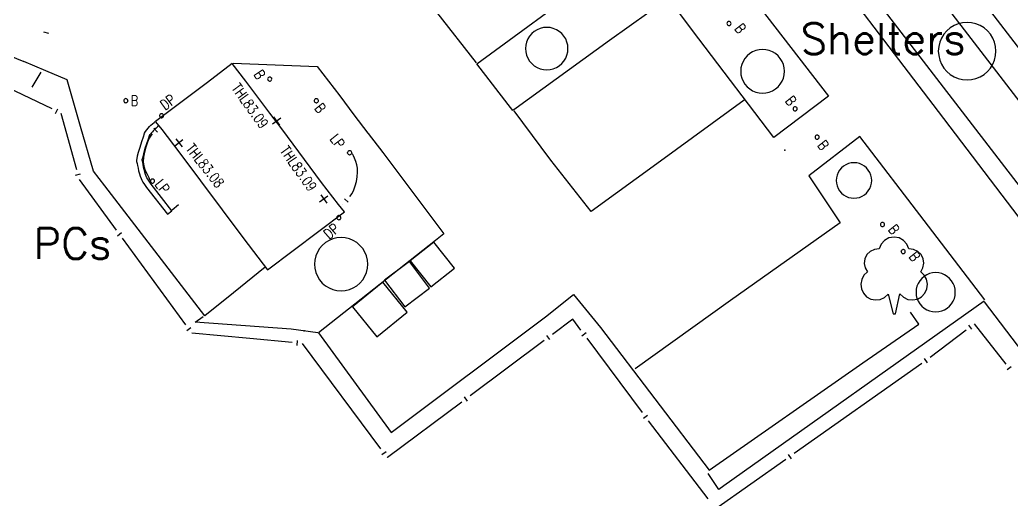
# Model space of a CAD drawing. Extents: x 427500 to 429848, y 434500 to 436505.
# Drawn here: x 428963.12 to 429001.76, y 435379.35 to 435398.08 of the extents above; entities that cross this region are included whole.
import ezdxf

# ---------------------------------------------------------------- set-up
doc = ezdxf.new("R2010")
doc.units = 0
doc.layers.get('0').update_dxf_attribs({"color": 222})
doc.layers.add('LPTIP_Ex_Base', color=8, linetype='Continuous')
doc.layers.add('PROPOSED', color=1, linetype='Continuous')
doc.styles.add('MtXpl_Romans', font='romans__.ttf')
doc.styles.get("Standard").update_dxf_attribs({"font": 'romans.shx'})

# ---------------------------------------------------------------- blocks, each defined once
blk = doc.blocks.new('FENCE_UP')
at = {"color": 0, "linetype": 'ByBlock', "flags": 128}
blk.add_lwpolyline([(0, 0.5), (0, -0.5)], dxfattribs=at)
blk = doc.blocks.new('CIRCL')
at = {"color": 0, "linetype": 'ByBlock', "flags": 128}
for points in [[(0.5, 0), (0.475, 0.154), (0.404, 0.293), (0.293, 0.404), (0.154, 0.475), (0, 0.5), (-0.154, 0.475), (-0.293, 0.404), (-0.404, 0.293), (-0.475, 0.154), (-0.5, 0), (-0.475, -0.154), (-0.404, -0.293), (-0.293, -0.404), (-0.154, -0.475), (0, -0.5), (0.154, -0.475), (0.293, -0.404), (0.404, -0.293), (0.475, -0.154)], [(0.5, 0), (0.475, -0.154)]]:
    blk.add_lwpolyline(points, dxfattribs=at)
blk = doc.blocks.new('SPOT')
at = {"color": 0, "linetype": 'ByBlock', "flags": 128}
for points in [[(-0.5, 0), (0.5, 0)], [(0, 0.5), (0, -0.5)]]:
    blk.add_lwpolyline(points, dxfattribs=at)

msp = doc.modelspace()

# ---------------------------------------------------------------- linework, layer by layer
at = {"layer": 'LPTIP_Ex_Base', "color": 251, "true_color": 0x636466}
msp.add_line((428964.25, 435397.55), (428964.05, 435397.6), dxfattribs=at)
at = {"layer": 'LPTIP_Ex_Base', "color": 251, "true_color": 0x636466, "flags": 128}
for points in [[(429027.122, 435368.259), (429024.551, 435371.502), (429022.966, 435372.637), (429017.368, 435377.029), (429011.123, 435385.131), (428995.876, 435404.986), (428991.884, 435410.296), (428989.805, 435412.884)], [(428982.479, 435406.831), (428984.443, 435408.345), (428986.813, 435405.268), (428991.367, 435399.308), (428994.611, 435395.105), (428992.481, 435393.484), (428989.559, 435397.336)], [(428989.559, 435397.336), (428988.378, 435398.92), (428986.087, 435397.266), (428982.445, 435394.63), (428982.32, 435394.54), (428982.134, 435394.779), (428980.909, 435396.359), (428985.425, 435399.673), (428986.959, 435400.788), (428985.711, 435402.371), (428982.379, 435406.746), (428981.846, 435407.473)], [(428989.474, 435406.844), (428993.495, 435401.581), (428998.885, 435394.504), (429002.679, 435389.506), (429007.219, 435383.578), (429010.776, 435378.93), (429013.639, 435375.2), (429016.884, 435377.657)], [(428983.844, 435404.685), (428980.596, 435402.367), (428977.836, 435400.361), (428979.342, 435398.382), (428980.883, 435396.407)], [(428962.418, 435396.801), (428963.271, 435396.448)], [(428964.373, 435394.603), (428961.784, 435395.847), (428962.025, 435396.378)], [(428972.678, 435388.439), (428971.442, 435387.439), (428970.33, 435386.54), (428966.431, 435391.608), (428965.993, 435392.178), (428965.483, 435393.925), (428964.966, 435395.736), (428964.133, 435396.083), (428963.271, 435396.448)], [(428968.398, 435394.107), (428968.645, 435393.805), (428969.313, 435392.937), (428971.838, 435389.539), (428972.77, 435388.334), (428975.768, 435390.59), (428975.525, 435390.875), (428974.866, 435391.736), (428973.316, 435393.822), (428972.858, 435394.443), (428971.92, 435395.681), (428971.387, 435396.37), (428970.432, 435395.635), (428968.405, 435394.119)], [(428971.427, 435396.387), (428974.695, 435396.264), (428975.586, 435395.11), (428976.125, 435394.368)], [(428963.932, 435396.037), (428963.592, 435395.457)], [(428991.319, 435394.943), (428988.066, 435392.57), (428985.369, 435390.604), (428983.799, 435392.61), (428982.712, 435394.069), (428982.368, 435394.531)], [(428965.335, 435392.235), (428964.734, 435394.43), (428964.734, 435394.43)], [(428967.956, 435393.631), (428967.973, 435393.66), (428968.017, 435393.727), (428968.065, 435393.791), (428968.115, 435393.853), (428968.121, 435393.86), (428968.169, 435393.914), (428968.226, 435393.971), (428968.285, 435394.025), (428968.346, 435394.077), (428968.393, 435394.109)], [(428976.125, 435394.368), (428976.669, 435393.653), (428976.678, 435393.645)], [(428967.956, 435393.631), (428967.916, 435393.503), (428967.858, 435393.316), (428967.792, 435393.105), (428967.733, 435392.907), (428967.692, 435392.756), (428967.672, 435392.666), (428967.663, 435392.603), (428967.669, 435392.553), (428967.679, 435392.519), (428967.689, 435392.473), (428967.703, 435392.393), (428967.722, 435392.294), (428967.746, 435392.187), (428967.776, 435392.079), (428967.81, 435391.978), (428967.842, 435391.897), (428967.871, 435391.829), (428967.91, 435391.755), (428967.969, 435391.663), (428968.058, 435391.535), (428968.865, 435390.5), (428969.038, 435390.636)], [(428968.267, 435393.637), (428968.232, 435393.587), (428968.156, 435393.459), (428968.089, 435393.302), (428968.024, 435393.116), (428967.968, 435392.917), (428967.93, 435392.72), (428967.917, 435392.543), (428967.943, 435392.376), (428968.002, 435392.21), (428968.075, 435392.056), (428968.143, 435391.926), (428968.188, 435391.833)], [(428968.166, 435393.566), (428968.198, 435393.601)], [(428968.532, 435393.942), (428968.484, 435393.905), (428968.43, 435393.86), (428968.379, 435393.813), (428968.33, 435393.763), (428968.287, 435393.715), (428968.284, 435393.712), (428968.239, 435393.657), (428968.198, 435393.601)], [(428968.556, 435393.913), (428968.556, 435393.913)], [(428976.678, 435393.645), (428977.25, 435392.911), (428979.628, 435389.737), (428979.31, 435389.477), (428974.75, 435385.881), (428977.585, 435381.99), (428983.586, 435386.494), (428984.677, 435387.365), (428985.725, 435386.081), (428989.959, 435380.527), (428995.941, 435384.706), (428998.131, 435386.21), (428997.806, 435386.681)], [(428969.038, 435390.636), (428968.235, 435391.666), (428968.152, 435391.785), (428968.1, 435391.866), (428968.069, 435391.923), (428968.045, 435391.98), (428968.017, 435392.053), (428967.986, 435392.143), (428967.96, 435392.241), (428967.937, 435392.34), (428967.919, 435392.433), (428967.905, 435392.515), (428967.892, 435392.575), (428967.885, 435392.599), (428967.885, 435392.6), (428967.888, 435392.626), (428967.906, 435392.703), (428967.945, 435392.847), (428968.002, 435393.071), (428968.068, 435393.25), (428968.126, 435393.437), (428968.166, 435393.566)], [(429000.703, 435387.167), (428998.33, 435390.25), (428995.824, 435393.533), (428993.843, 435391.993), (428995.06, 435390.16), (428990.799, 435387.131), (428987.079, 435384.475)], [(428975.964, 435391.186), (428976.057, 435391.309), (428976.132, 435391.449), (428976.183, 435391.603), (428976.224, 435391.778), (428976.252, 435391.96), (428976.267, 435392.134), (428976.269, 435392.289), (428976.248, 435392.428), (428976.206, 435392.56), (428976.155, 435392.679), (428976.107, 435392.778), (428976.076, 435392.85)], [(428966.879, 435389.883), (428965.441, 435391.849), (428965.441, 435391.849)], [(428969.051, 435390.667), (428969.294, 435390.88)], [(428975.7, 435390.886), (428975.7, 435390.886)], [(428969.585, 435386.185), (428967.116, 435389.561), (428967.116, 435389.561)], [(429000.671, 435387.108), (428990.532, 435379.908), (428990.345, 435379.774), (428989.924, 435380.388)], [(429009.347, 435374.82), (429009.351, 435375.227), (429006.657, 435379.238), (429000.684, 435387.089)], [(428974.718, 435385.875), (428973.681, 435386.014), (428969.943, 435386.29), (428970.256, 435386.508)], [(428984.97, 435385.984), (428984.655, 435386.409), (428983.857, 435385.811), (428983.857, 435385.811)], [(428999.972, 435385.98), (428998.566, 435384.909), (428998.566, 435384.909)], [(429001.522, 435384.66), (429000.29, 435386.222), (429000.29, 435386.222)], [(428973.723, 435385.495), (428972.082, 435385.649), (428969.822, 435385.863), (428969.822, 435385.863)], [(428983.537, 435385.572), (428980.654, 435383.415)], [(428987.361, 435382.765), (428985.209, 435385.662), (428985.209, 435385.662)], [(428977.181, 435381.354), (428974.121, 435385.457), (428974.121, 435385.457)], [(428998.24, 435384.678), (428993.271, 435381.166), (428993.271, 435381.166)], [(428980.334, 435383.176), (428977.439, 435381.01), (428977.42, 435381.034), (428977.42, 435381.034)], [(428989.927, 435379.401), (428987.599, 435382.444), (428987.599, 435382.444)], [(428992.944, 435380.936), (428990.217, 435379.016), (428990.168, 435379.084), (428990.171, 435379.083), (428990.171, 435379.083)]]:
    msp.add_lwpolyline(points, dxfattribs=at)
for points in [[(428999.831, 435397.964), (428999.66, 435397.923), (428999.498, 435397.856), (428999.348, 435397.764), (428999.214, 435397.65), (428999.1, 435397.516), (428999.008, 435397.366), (428998.941, 435397.204), (428998.9, 435397.033), (428998.886, 435396.857), (428998.9, 435396.682), (428998.941, 435396.511), (428999.008, 435396.349), (428999.1, 435396.199), (428999.214, 435396.065), (428999.348, 435395.951), (428999.498, 435395.859), (428999.66, 435395.791), (428999.831, 435395.75), (429000.007, 435395.737), (429000.182, 435395.75), (429000.353, 435395.791), (429000.516, 435395.859), (429000.665, 435395.951), (429000.799, 435396.065), (429000.913, 435396.199), (429001.005, 435396.349), (429001.073, 435396.511), (429001.114, 435396.682), (429001.128, 435396.857), (429001.114, 435397.033), (429001.073, 435397.204), (429001.005, 435397.366), (429000.913, 435397.516), (429000.799, 435397.65), (429000.665, 435397.764), (429000.516, 435397.856), (429000.353, 435397.923), (429000.182, 435397.964), (429000.007, 435397.978)], [(428983.51, 435397.772), (428983.384, 435397.742), (428983.264, 435397.692), (428983.153, 435397.624), (428983.055, 435397.54), (428982.971, 435397.441), (428982.903, 435397.331), (428982.853, 435397.211), (428982.823, 435397.085), (428982.813, 435396.956), (428982.823, 435396.827), (428982.853, 435396.701), (428982.903, 435396.581), (428982.971, 435396.47), (428983.055, 435396.372), (428983.153, 435396.287), (428983.264, 435396.22), (428983.384, 435396.17), (428983.51, 435396.14), (428983.639, 435396.13), (428983.768, 435396.14), (428983.894, 435396.17), (428984.014, 435396.22), (428984.125, 435396.287), (428984.223, 435396.372), (428984.307, 435396.47), (428984.375, 435396.581), (428984.425, 435396.701), (428984.455, 435396.827), (428984.465, 435396.956), (428984.455, 435397.085), (428984.425, 435397.211), (428984.375, 435397.331), (428984.307, 435397.441), (428984.223, 435397.54), (428984.125, 435397.624), (428984.014, 435397.692), (428983.894, 435397.742), (428983.768, 435397.772), (428983.639, 435397.782)], [(428991.908, 435396.912), (428991.778, 435396.881), (428991.655, 435396.83), (428991.541, 435396.76), (428991.439, 435396.673), (428991.352, 435396.572), (428991.282, 435396.458), (428991.231, 435396.334), (428991.2, 435396.204), (428991.19, 435396.071), (428991.2, 435395.938), (428991.231, 435395.808), (428991.282, 435395.685), (428991.352, 435395.571), (428991.439, 435395.469), (428991.541, 435395.382), (428991.655, 435395.312), (428991.778, 435395.261), (428991.908, 435395.23), (428992.041, 435395.22), (428992.174, 435395.23), (428992.304, 435395.261), (428992.428, 435395.312), (428992.542, 435395.382), (428992.643, 435395.469), (428992.73, 435395.571), (428992.8, 435395.685), (428992.851, 435395.808), (428992.882, 435395.938), (428992.893, 435396.071), (428992.882, 435396.204), (428992.851, 435396.334), (428992.8, 435396.458), (428992.73, 435396.572), (428992.643, 435396.673), (428992.542, 435396.76), (428992.428, 435396.83), (428992.304, 435396.881), (428992.174, 435396.912), (428992.041, 435396.923)], [(428995.492, 435392.496), (428995.386, 435392.471), (428995.286, 435392.43), (428995.194, 435392.373), (428995.111, 435392.303), (428995.041, 435392.22), (428994.984, 435392.128), (428994.943, 435392.028), (428994.917, 435391.922), (428994.909, 435391.814), (428994.917, 435391.706), (428994.943, 435391.601), (428994.984, 435391.5), (428995.041, 435391.408), (428995.111, 435391.325), (428995.194, 435391.255), (428995.286, 435391.198), (428995.386, 435391.157), (428995.492, 435391.132), (428995.6, 435391.123), (428995.708, 435391.132), (428995.813, 435391.157), (428995.914, 435391.198), (428996.006, 435391.255), (428996.088, 435391.325), (428996.159, 435391.408), (428996.215, 435391.5), (428996.257, 435391.601), (428996.282, 435391.706), (428996.291, 435391.814), (428996.282, 435391.922), (428996.257, 435392.028), (428996.215, 435392.128), (428996.159, 435392.22), (428996.088, 435392.303), (428996.006, 435392.373), (428995.914, 435392.43), (428995.813, 435392.471), (428995.708, 435392.496), (428995.6, 435392.505)], [(428975.469, 435389.576), (428975.311, 435389.538), (428975.161, 435389.476), (428975.022, 435389.391), (428974.898, 435389.285), (428974.792, 435389.162), (428974.707, 435389.023), (428974.645, 435388.872), (428974.607, 435388.714), (428974.594, 435388.552), (428974.607, 435388.39), (428974.645, 435388.231), (428974.707, 435388.081), (428974.792, 435387.942), (428974.898, 435387.818), (428975.022, 435387.713), (428975.161, 435387.628), (428975.311, 435387.565), (428975.469, 435387.527), (428975.632, 435387.515), (428975.794, 435387.527), (428975.952, 435387.565), (428976.102, 435387.628), (428976.241, 435387.713), (428976.365, 435387.818), (428976.471, 435387.942), (428976.556, 435388.081), (428976.618, 435388.231), (428976.656, 435388.39), (428976.669, 435388.552), (428976.656, 435388.714), (428976.618, 435388.872), (428976.556, 435389.023), (428976.471, 435389.162), (428976.365, 435389.285), (428976.241, 435389.391), (428976.102, 435389.476), (428975.952, 435389.538), (428975.794, 435389.576), (428975.632, 435389.589)], [(428980.046, 435388.396), (428979.238, 435389.413), (428978.318, 435388.683), (428979.127, 435387.665)], [(428979.072, 435387.619), (428978.288, 435388.657), (428977.326, 435387.93), (428978.11, 435386.892)], [(428998.663, 435388.212), (428998.547, 435388.184), (428998.436, 435388.138), (428998.333, 435388.075), (428998.242, 435387.997), (428998.164, 435387.906), (428998.101, 435387.804), (428998.055, 435387.693), (428998.027, 435387.576), (428998.018, 435387.456), (428998.027, 435387.337), (428998.055, 435387.22), (428998.101, 435387.109), (428998.164, 435387.007), (428998.242, 435386.915), (428998.333, 435386.838), (428998.436, 435386.775), (428998.547, 435386.729), (428998.663, 435386.701), (428998.783, 435386.691), (428998.903, 435386.701), (428999.019, 435386.729), (428999.13, 435386.775), (428999.233, 435386.838), (428999.324, 435386.915), (428999.402, 435387.007), (428999.465, 435387.109), (428999.511, 435387.22), (428999.539, 435387.337), (428999.548, 435387.456), (428999.539, 435387.576), (428999.511, 435387.693), (428999.465, 435387.804), (428999.402, 435387.906), (428999.324, 435387.997), (428999.233, 435388.075), (428999.13, 435388.138), (428999.019, 435388.184), (428998.903, 435388.212), (428998.783, 435388.221)], [(428978.207, 435386.687), (428977.261, 435387.851), (428976.079, 435386.89), (428977.025, 435385.726)]]:
    msp.add_lwpolyline(points, close=True, dxfattribs=at)
at = {"layer": 'LPTIP_Ex_Base', "color": 251, "true_color": 0x636466}
msp.add_lwpolyline([(428996.126, 435388.247), (428995.99, 435388.119), (428995.901, 435387.956), (428995.866, 435387.773), (428995.888, 435387.589), (428995.967, 435387.42), (428996.094, 435387.284), (428996.256, 435387.193), (428996.439, 435387.157), (428996.624, 435387.178), (428996.793, 435387.256), (428996.93, 435387.382), (428996.931, 435387.385), (428997.132, 435386.611), (428997.212, 435386.611), (428997.393, 435387.394), (428997.393, 435387.394), (428997.529, 435387.263), (428997.699, 435387.181), (428997.885, 435387.157), (428998.07, 435387.191), (428998.236, 435387.281), (428998.364, 435387.419), (428998.444, 435387.589), (428998.467, 435387.776), (428998.43, 435387.961), (428998.338, 435388.125), (428998.199, 435388.252), (428998.287, 435388.409), (428998.319, 435388.586), (428998.294, 435388.765), (428998.212, 435388.925), (428998.083, 435389.051), (428997.92, 435389.129), (428997.741, 435389.15), (428997.741, 435389.15), (428997.664, 435389.334), (428997.531, 435389.481), (428997.356, 435389.577), (428997.16, 435389.611), (428996.964, 435389.577), (428996.789, 435389.481), (428996.656, 435389.334), (428996.579, 435389.15), (428996.399, 435389.128), (428996.236, 435389.05), (428996.107, 435388.923), (428996.025, 435388.761), (428996.001, 435388.581), (428996.036, 435388.404), (428996.126, 435388.247)], dxfattribs=at)
for p in [(428968.166, 435393.566), (428992.912, 435392.991), (428974.193, 435385.955)]:
    msp.add_point(p, dxfattribs=at)
at = {"layer": 'PROPOSED', "flags": 128}
msp.add_lwpolyline([(429026.137, 435369.501), (429028.43, 435366.609), (429023.89, 435368.153, -0.147937), (429015.417, 435374.224), (428993.921, 435402.189, -0.136811), (428990.304, 435411.156), (428989.066, 435422.216, 0.112061), (428988.262, 435424.527), (428986.021, 435427.48), (428978.871, 435436.589), (428975.453, 435440.637), (428966.408, 435451.603), (428965.798, 435452.398), (428967.315, 435453.648), (428967.951, 435452.876), (428976.988, 435441.918), (428980.423, 435437.852), (428987.604, 435428.702), (428989.906, 435425.67, -0.115379), (428991.053, 435422.439), (428992.292, 435411.379, 0.136811), (428995.507, 435403.408), (429017.003, 435375.443, 0.147937), (429024.535, 435370.047)], format="xyb", close=True, dxfattribs=at)

# ---------------------------------------------------------------- block references
at = {"layer": 'LPTIP_Ex_Base', "color": 251, "true_color": 0x636466}
for name, p, xscale, yscale, zscale, rotation in [('CIRCL', (428990.734, 435397.935), 0.16, 0.16, 0.16, 307.728523), ('CIRCL', (428972.848, 435395.768), 0.16, 0.16, 0.16, 32.82850699999999), ('CIRCL', (428967.243, 435394.925), 0.16, 0.16, 0.16, 359.979826), ('CIRCL', (428974.665, 435394.922), 0.16, 0.16, 0.16, 155.042244), ('FENCE_UP', (428964.553, 435394.517), 0.2, 0.2, 0.2, 154.346089), ('CIRCL', (428968.639, 435394.337), 0.16, 0.16, 0.16, 330.099568), ('SPOT', (428973.118, 435394.131), 0.4, 0.4, 0.4, 305.753876), ('CIRCL', (428993.308, 435394.609), 0.16, 0.16, 0.16, 307.827461), ('FENCE_UP', (428968.411, 435393.775), 0.2, 0.2, 0.2, 223.623613), ('CIRCL', (428994.165, 435393.504), 0.16, 0.16, 0.16, 306.75929), ('SPOT', (428969.316, 435393.281), 0.4, 0.4, 0.4, 308.233887), ('CIRCL', (428975.964, 435392.897), 0.16, 0.16, 0.16, 188.198585), ('FENCE_UP', (428965.388, 435392.042), 0.2, 0.2, 0.2, 105.325933), ('CIRCL', (428968.286, 435391.791), 0.16, 0.16, 0.16, 152.316259), ('SPOT', (428974.956, 435391.088), 0.4, 0.4, 0.4, 305.31778), ('FENCE_UP', (428975.832, 435391.036), 0.2, 0.2, 0.2, 48.633971), ('CIRCL', (428975.544, 435390.366), 0.16, 0.16, 0.16, 140.607175), ('CIRCL', (428996.711, 435390.097), 0.16, 0.16, 0.16, 307.47139), ('FENCE_UP', (428966.998, 435389.722), 0.2, 0.2, 0.2, 126.194478), ('CIRCL', (428997.519, 435389.043), 0.16, 0.16, 0.16, 168.635326), ('FENCE_UP', (428969.704, 435386.024), 0.2, 0.2, 0.2, 126.194478), ('FENCE_UP', (428985.09, 435385.823), 0.2, 0.2, 0.2, 126.599944), ('FENCE_UP', (429000.131, 435386.101), 0.2, 0.2, 0.2, 217.2960239999999), ('FENCE_UP', (428973.922, 435385.476), 0.2, 0.2, 0.2, 174.611924), ('FENCE_UP', (428983.697, 435385.691), 0.2, 0.2, 0.2, 216.799219), ('FENCE_UP', (428998.403, 435384.794), 0.2, 0.2, 0.2, 215.254417), ('FENCE_UP', (429001.646, 435384.503), 0.2, 0.2, 0.2, 128.257967), ('FENCE_UP', (428980.494, 435383.295), 0.2, 0.2, 0.2, 216.799219), ('FENCE_UP', (428987.48, 435382.604), 0.2, 0.2, 0.2, 126.599944), ('FENCE_UP', (428977.3, 435381.194), 0.2, 0.2, 0.2, 126.716162), ('FENCE_UP', (428993.107, 435381.051), 0.2, 0.2, 0.2, 215.150651)]:
    msp.add_blockref(name, p, dxfattribs=dict(at, xscale=xscale, yscale=yscale, zscale=zscale, rotation=rotation))

# ---------------------------------------------------------------- texts
at = {"layer": 'LPTIP_Ex_Base', "color": 251, "true_color": 0x636466, "width": 0.8}
for s, rotation, p in [('B', 308, (428990.934, 435397.735)), ('B', 304.287, (428972.212, 435395.954)), ('THL83.09', 305.7539, (428971.344, 435395.408)), ('DP', 36.3531, (428968.772, 435394.537)), ('B', 308.1183, (428974.572, 435394.628)), ('B', 308, (428992.899, 435394.915)), ('LP', -52.4133, (428975.17, 435393.427)), ('THL83.08', 308.2339, (428969.563, 435393.048)), ('B', 308, (428994.162, 435393.181)), ('THL83.09', 305.3178, (428973.237, 435392.967)), ('LP', -52.7653, (428968.353, 435391.667)), ('DP', 39.6569, (428975.162, 435389.5)), ('B', 308, (428996.911, 435389.897)), ('B', 308, (428997.719, 435388.843))]:
    msp.add_text(s, height=0.4, rotation=rotation, dxfattribs=at).set_placement(p)
at = {"layer": 'LPTIP_Ex_Base', "color": 251, "true_color": 0x636466, "style": 'MtXpl_Romans'}
for s, p in [('Shelters', (428993.524, 435396.741)), ('PCs', (428963.653, 435388.756))]:
    msp.add_text(s, height=1.2, dxfattribs=at).set_placement(p)
at = {"layer": 'LPTIP_Ex_Base', "color": 251, "true_color": 0x636466, "width": 0.8}
msp.add_text('B', height=0.4, dxfattribs=at).set_placement((428967.443, 435394.725))

doc.saveas('drawing.dxf')
